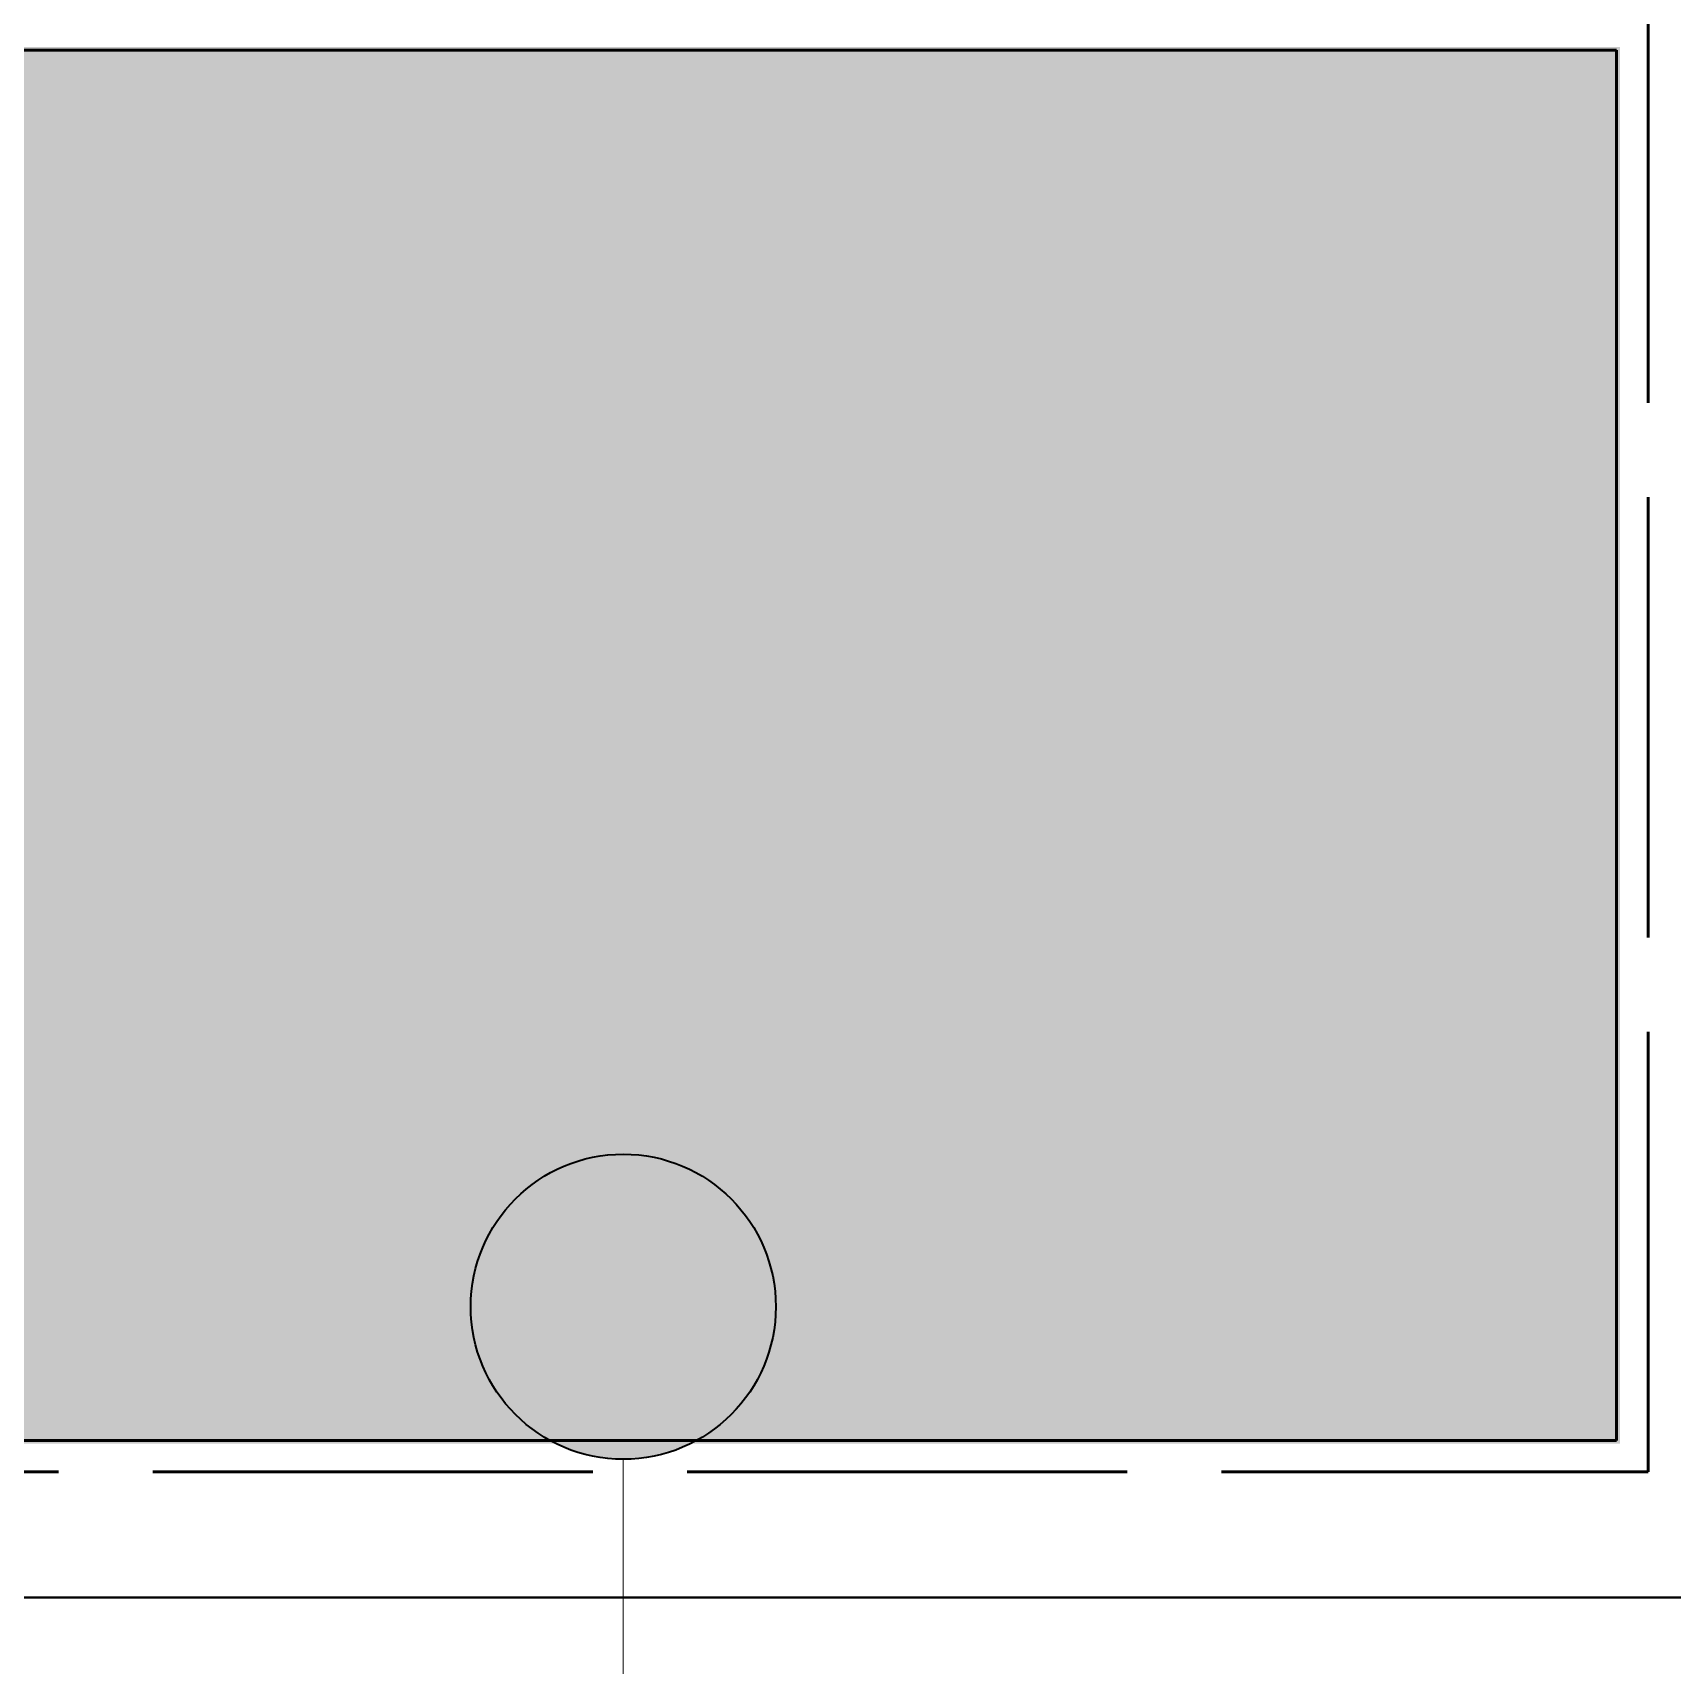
# Model space of a CAD drawing. Header units: millimetres. Extents: x -1812 to 9712, y -2698 to 3255.
# Drawn here: x 8311 to 9231, y -126 to 790 of the extents above; entities that cross this region are included whole.
import ezdxf

# ---------------------------------------------------------------- set-up
doc = ezdxf.new("R2010")
doc.units = ezdxf.units.MM
doc.linetypes.add('DASH_247_53', pattern=[299.8611111111111, 246.9444444444444, -52.91666666666666])
for name, color, linetype in [('ANNOTATIONS', 7, 'Continuous'), ('GEOFAB', 5, 'Continuous'), ('MODULE_ART', 7, 'Continuous'), ('PIPES', 7, 'Continuous'), ('TANK', 7, 'Continuous')]:
    doc.layers.add(name, color=color, linetype=linetype)

# ---------------------------------------------------------------- blocks, each defined once
blk = doc.blocks.new('atlancube_face')
at = {"true_color": 0x000000}
blk.add_solid([(-1.7857142857142858, -1.7889908256880733), (1151.7857142857144, -1.7889908256880733), (-1.7857142857142858, 781.7889908256881), (1151.7857142857144, 781.7889908256881)], dxfattribs=at)

msp = doc.modelspace()

# ---------------------------------------------------------------- hatches: boundary and pattern name
at = {"layer": 'PIPES', "true_color": 0xbfbfbf}
h = msp.add_hatch(color=7, dxfattribs=at)
h.dxf.hatch_style = 1
h.paths.add_polyline_path([(8556.916666666666, 75.00000000000001, 1), (8728.083333333334, 75.00000000000001, 1)])

# ---------------------------------------------------------------- linework, layer by layer
at = {"layer": 'ANNOTATIONS', "lineweight": 18}
msp.add_line((8642.5, -599.7222222222222), (8642.5, -10.58333333333333), dxfattribs=at)
at = {"layer": 'GEOFAB', "color": 6, "lineweight": 40}
msp.add_line((-88.19444444444443, -88.19444444444443), (9288.194444444445, -88.19444444444443), dxfattribs=at)
at = {"layer": 'GEOFAB', "color": 5, "linetype": 'DASH_247_53', "lineweight": 53}
msp.add_lwpolyline([(-17.638888888888886, -17.638888888888886), (9217.638888888889, -17.638888888888886), (9217.638888888889, 797.6388888888889), (-17.638888888888886, 797.6388888888889)], close=True, dxfattribs=at)
at = {"layer": 'PIPES', "color": 5, "lineweight": 35}
msp.add_circle((8642.5, 75.00000000000001), 85.58333333333333, dxfattribs=at)
at = {"layer": 'TANK', "lineweight": 53}
msp.add_lwpolyline([(0, 0), (9200, 0), (9200, 780), (0, 780)], close=True, dxfattribs=at)

# ---------------------------------------------------------------- block references
at = {"layer": 'MODULE_ART'}
msp.add_blockref('atlancube_face', (8050, 0), dxfattribs=at)

doc.saveas('drawing.dxf')
